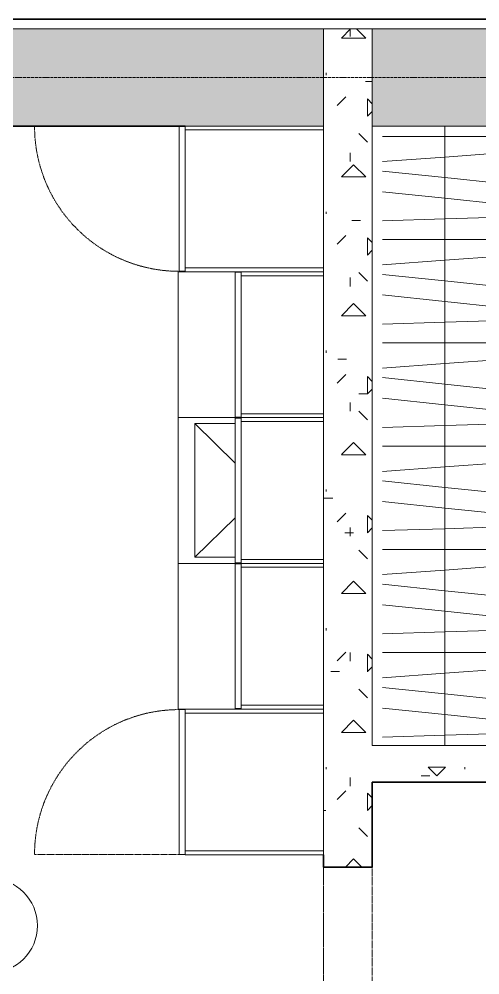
# Model space of a CAD drawing. Header units: millimetres. Extents: x -5016 to 63303, y -6019 to 98943.
# Drawn here: x 9245 to 11144, y 82906 to 86840 of the extents above; entities that cross this region are included whole.
import ezdxf

# ---------------------------------------------------------------- set-up
doc = ezdxf.new("R2010")
doc.units = ezdxf.units.MM
doc.linetypes.add('Осевая 12-2-2', pattern=[16, 12, -2, 0, -2])
doc.linetypes.add('Сверху', pattern=[3.96875, 2.38125, -1.5875])
for name, color, linetype, lineweight in [('A-AREA-IDEN', 8, 'Continuous', 13), ('A-DETL-GENF', 9, 'Continuous', 13), ('A-WALL', 8, 'Continuous', 13), ('A-WALL-PATT', 8, 'Continuous', 13), ('I-FURN', 9, 'Continuous', 13), ('P-SANR-FIXT', 9, 'Continuous', 13), ('S-GRID', 8, 'Continuous', 13), ('АР_подложка', 8, 'Continuous', 13)]:
    doc.layers.add(name, color=color, linetype=linetype, lineweight=lineweight)
pattern_1 = [(0, (0, 0), (571.5, 571.5), [71.437, -500.062]), (90, (0, 0), (-571.5, 571.5), [71.437, -500.062]), (135, (71.44, 0), (-571.501, 0), [101.028, -707.195]), (0, (71.44, 321.47), (571.5, 571.5), [71.437, -500.062]), (45, (107.16, 285.75), (0, 571.501), [50.514, -757.709]), (135, (107.16, 285.75), (-571.501, 0), [50.514, -757.709]), (0, (285.75, 464.34), (571.5, 571.5), [101.028, -470.472]), (45, (285.75, 464.34), (0, 571.501), [71.437, -736.786]), (135, (386.78, 464.34), (-571.501, 0), [71.437, -736.786]), (90, (392.9, 142.9), (-571.5, 571.5), [71.437, -500.062]), (45, (392.9, 142.88), (0, 571.501), [50.514, -757.709]), (135, (428.62, 178.6), (-571.501, 0), [50.514, -757.709]), (0, (71.44, 142.9), (571.5, 571.5), [35.719, -478.631]), (0, (500.06, 285.75), (571.5, 571.5), [35.719, -478.631]), (90, (321.47, 357.2), (-571.5, 571.5), [35.719, -478.631]), (135, (392.9, 35.7), (-571.501, 0), [50.514, -757.709]), (135, (142.88, 428.62), (-571.501, 0), [50.514, -757.709]), (45, (267.9, 187.52), (0, 571.501), [50.514, -757.709]), (90, (196.45, 71.44), (-571.5, 571.5), [8.93, -562.57]), (90, (223.24, 312.54), (-571.5, 571.5), [8.93, -562.57]), (90, (491.13, 410.77), (-571.5, 571.5), [8.93, -562.57]), (90, (500.06, 107.16), (-571.5, 571.5), [8.93, -562.57])]

# ---------------------------------------------------------------- blocks, each defined once
blk = doc.blocks.new('INT 18 Шкаф - INT 18 Шкаф-2573799-Планировочное решение')
at = {"layer": 'A-DETL-GENF'}
for p, q in [((-1232.5, -307), (-1232.5, 207)), ((-1147.5, -50), (-1166.3, 207)), ((-1062.5, -50), (-1035.5, 207)), ((-977.5, -50), (-950.5, 207)), ((-892.5, -50), (-900.4, 207)), ((-807.5, -307), (-807.5, 207)), ((-722.5, -50), (-741.3, 207)), ((-637.5, -50), (-610.5, 207)), ((-552.5, -50), (-525.5, 207)), ((-467.5, -50), (-475.4, 207)), ((-382.5, -307), (-382.5, 207)), ((-297.5, -50), (-316.3, 207)), ((-212.5, -50), (-185.5, 207)), ((-127.5, -50), (-100.5, 207)), ((-42.5, -50), (-50.4, 207)), ((42.5, -307), (42.5, 207)), ((127.5, -50), (108.7, 207)), ((212.5, -50), (239.5, 207)), ((297.5, -50), (324.5, 207)), ((382.5, -50), (374.6, 207)), ((467.5, -307), (467.5, 207)), ((552.5, -50), (533.7, 207)), ((637.5, -50), (664.5, 207)), ((722.5, -50), (749.5, 207)), ((807.5, -50), (799.6, 207)), ((892.5, -307), (892.5, 207)), ((977.5, -50), (958.7, 207)), ((1062.5, -50), (1089.5, 207)), ((1147.5, -50), (1174.5, 207)), ((1232.5, -50), (1224.6, 207)), ((-1275, -50), (-850, -50)), ((-1147.5, -50), (-1128.7, -307)), ((-1089.5, -307), (-1062.5, -50)), ((-977.5, -50), (-1004.5, -307)), ((-892.5, -50), (-884.6, -307)), ((-850, -50), (-425, -50)), ((-722.5, -50), (-703.7, -307)), ((-664.5, -307), (-637.5, -50)), ((-552.5, -50), (-579.5, -307)), ((-467.5, -50), (-459.6, -307)), ((-425, -50), (0, -50)), ((-297.5, -50), (-278.7, -307)), ((-239.5, -307), (-212.5, -50)), ((-127.5, -50), (-154.5, -307)), ((-42.5, -50), (-34.6, -307)), ((0, -50), (425, -50)), ((127.5, -50), (146.3, -307)), ((185.5, -307), (212.5, -50)), ((297.5, -50), (270.5, -307)), ((382.5, -50), (390.4, -307)), ((425, -50), (850, -50)), ((552.5, -50), (571.3, -307)), ((610.5, -307), (637.5, -50)), ((722.5, -50), (695.5, -307)), ((807.5, -50), (815.4, -307)), ((850, -50), (1275, -50)), ((977.5, -50), (996.3, -307)), ((1035.5, -307), (1062.5, -50)), ((1147.5, -50), (1120.5, -307)), ((1232.5, -50), (1240.4, -307))]:
    blk.add_line(p, q, dxfattribs=at)
at = {"layer": 'I-FURN', "color": 39}
for p, q in [((-1273.5, 250), (-0.8, 250)), ((-1273.5, 250), (-1273.5, 232)), ((-0.8, 232), (-0.8, 250)), ((0.8, 250), (1273.5, 250)), ((0.8, 250), (0.8, 232)), ((1273.5, 232), (1273.5, 250)), ((-1275, 230), (-1275, -350)), ((-1275, 230), (1275, 230)), ((-0.8, 232), (-1273.5, 232)), ((1273.5, 232), (0.8, 232)), ((1275, -350), (1275, 230)), ((1275, -350), (-1275, -350))]:
    blk.add_line(p, q, dxfattribs=at)
blk = doc.blocks.new('INT 02 Нижний модуль - x2-2648900-Планировочное решение')
at = {"layer": 'I-FURN', "color": 39}
for p, q in [((-300, -340), (-300, -600)), ((300, -600), (300, -340)), ((-275, -530), (-275, -365)), ((275, -365), (275, -530)), ((275, -530), (-275, -530)), ((-300, -600), (300, -600))]:
    blk.add_line(p, q, dxfattribs=at)
blk = doc.blocks.new('INT 02 Раковина - Подстольная-2648903-Планировочное решение')
at = {"layer": 'P-SANR-FIXT'}
for p, q in [((-275, -530), (-113, -365)), ((113, -365), (275, -530))]:
    blk.add_line(p, q, dxfattribs=at)
blk = doc.blocks.new('INT 02 Нижний модуль - x3-2369619-Планировочное решение')
at = {"layer": 'I-FURN', "color": 39}
for p, q in [((-300, 600), (-300, 340)), ((300, 600), (-300, 600)), ((300, 570), (300, 600))]:
    blk.add_line(p, q, dxfattribs=at)
blk = doc.blocks.new('INT 02 Пенал - x2-2629384-Планировочное решение')
at = {"layer": 'I-FURN', "linetype": 'Сверху'}
blk.add_line((298, 595), (298, 1191), dxfattribs=at)
blk.add_line((298, 595), (298, 1191), dxfattribs=at)
at = {"layer": 'I-FURN'}
for p, q in [((-298, 595), (298, 595)), ((-298, 595), (-298, 570)), ((298, 570), (298, 595))]:
    blk.add_line(p, q, dxfattribs=at)
at = {"layer": 'I-FURN', "color": 39}
for p, q in [((-284, 570), (-300, 570)), ((-300, 570), (-300, 0)), ((-284, 0), (-284, 570)), ((-284, 570), (-284, 0)), ((284, 570), (-284, 570)), ((284, 570), (284, 0)), ((300, 570), (284, 570)), ((284, 0), (284, 570)), ((300, 0), (300, 570)), ((-300, 0), (-284, 0)), ((-284, 0), (284, 0)), ((284, 0), (300, 0))]:
    blk.add_line(p, q, dxfattribs=at)
at = {"layer": 'I-FURN', "linetype": 'Сверху'}
blk.add_arc((298, 595), 596, 90, 180, dxfattribs=at)
blk.add_arc((298, 595), 596, 90, 180, dxfattribs=at)
blk = doc.blocks.new('INT 02 Пенал - x2-2464398-Планировочное решение')
at = {"layer": 'I-FURN', "color": 39}
for p, q in [((-284, 0), (-300, 0)), ((-300, 0), (-300, -570)), ((-284, -570), (-284, 0)), ((284, 0), (-284, 0)), ((-284, 0), (-284, -570)), ((300, 0), (284, 0)), ((284, 0), (284, -570)), ((284, -570), (284, 0)), ((300, -570), (300, 0)), ((-300, -570), (-284, -570)), ((-284, -570), (284, -570)), ((284, -570), (300, -570))]:
    blk.add_line(p, q, dxfattribs=at)
at = {"layer": 'I-FURN'}
for p, q in [((-298, -570), (-298, -595)), ((298, -595), (298, -570)), ((298, -595), (-298, -595))]:
    blk.add_line(p, q, dxfattribs=at)
at = {"layer": 'I-FURN', "linetype": 'Сверху'}
blk.add_line((298, -595), (298, -1191), dxfattribs=at)
blk.add_line((298, -595), (298, -1191), dxfattribs=at)
blk.add_arc((298, -595), 596, 180, 270, dxfattribs=at)
blk.add_arc((298, -595), 596, 180, 270, dxfattribs=at)
blk = doc.blocks.new('INT 02 Нижний модуль - x3-V1-Планировочное решение')
at = {"layer": 'I-FURN', "color": 39}
for p, q in [((-300, 600), (-300, 570)), ((300, 600), (-300, 600)), ((300, 340), (300, 600))]:
    blk.add_line(p, q, dxfattribs=at)
blk = doc.blocks.new('INT 02 Верхний модуль - Верхний модуль-2464461-Планировочное решение')
at = {"layer": 'I-FURN', "color": 39}
for p, q in [((-284, 0), (-300, 0)), ((-300, 0), (-300, -340)), ((284, 0), (-284, 0)), ((-284, 0), (-284, -340)), ((-284, -340), (-284, 0)), ((284, -340), (284, 0)), ((300, 0), (284, 0)), ((284, 0), (284, -340)), ((300, -340), (300, 0)), ((-300, -340), (-284, -340)), ((-284, -340), (284, -340)), ((284, -340), (300, -340))]:
    blk.add_line(p, q, dxfattribs=at)
at = {"layer": 'I-FURN'}
for p, q in [((-298, -340), (-298, -365)), ((298, -365), (298, -340)), ((298, -365), (-298, -365))]:
    blk.add_line(p, q, dxfattribs=at)
blk = doc.blocks.new('Проем-Дверь - 1000-2865955-Планировочное решение')
at = {"layer": 'A-DETL-GENF', "linetype": 'Сверху'}
for p, q in [((491.8, 100), (-508.2, 100)), ((-508.2, -100), (491.8, -100))]:
    blk.add_line(p, q, dxfattribs=at)
at = {"layer": 'A-DETL-GENF', "lineweight": 35}
for p, q in [((-508.2, 100), (-508.2, -100)), ((491.8, -100), (491.8, 100))]:
    blk.add_line(p, q, dxfattribs=at)
blk = doc.blocks.new('INT Марка помещения - Номер помещения _ Площадь _ Имя-568133-Планировочное решение')
at = {"layer": 'A-AREA-IDEN'}
for start, end in [(360, 180), (180, 360)]:
    blk.add_arc((0, 0), 2.6, start, end, dxfattribs=at)
blk = doc.blocks.new('АР_bath')
at = {"layer": 'A-WALL-PATT', "lineweight": 9}
h = blk.add_hatch(dxfattribs=at)
h.set_pattern_fill('FP_1', color=256, style=0, pattern_type=2)
h.set_pattern_definition(pattern_1)
h.paths.add_polyline_path([(14393, 11072.6), (17868.2, 11072.6), (17868.2, 11472.6), (12868.2, 11472.6), (12868.2, 11072.6), (14315, 11072.6)])
h.paths.add_polyline_path([(12668.2, 11072.6), (12668.2, 11472.6), (7568.2, 11472.6), (7568.2, 11072.6), (12598, 11072.6)])
h.paths.add_polyline_path([(4218.2, 11072.6), (4218.2, 11472.6), (1968.2, 11472.6), (1968.2, 11072.6), (4068.2, 11072.6)])
h = blk.add_hatch(dxfattribs=at)
h.set_pattern_fill('FP_1', color=256, style=0, pattern_type=2)
h.set_pattern_definition(pattern_1)
h.paths.add_polyline_path([(12868.2, 6472.6), (12868.2, 7022.6), (12668.2, 7022.6), (12668.2, 6472.6)])
h.paths.add_polyline_path([(12668.2, 8022.6), (12868.2, 8022.6), (12868.2, 11472.6), (12668.2, 11472.6), (12668.2, 8072.6)])
h = blk.add_hatch(dxfattribs=at)
h.set_pattern_fill('FP_1', color=256, style=0, pattern_type=2)
h.set_pattern_definition(pattern_1)
h.paths.add_polyline_path([(17868.2, 8372.6), (17868.2, 8522.6), (14468.2, 8522.6), (14468.2, 8372.6), (17592.9, 8372.6)])
h.paths.add_polyline_path([(13568.2, 8372.6), (13568.2, 8522.6), (12868.2, 8522.6), (12868.2, 8372.6), (13448.2, 8372.6)])
at = {"layer": 'A-WALL', "lineweight": 35}
for p, q in [((5428.2, 11512.6), (18308.2, 11512.6)), ((12098.2, 11072.6), (7568.2, 11072.6)), ((12868.2, 8022.6), (12868.2, 8372.6)), ((12868.2, 8372.6), (13568.2, 8372.6)), ((12668.2, 8072.6), (12668.2, 8022.6))]:
    blk.add_line(p, q, dxfattribs=at)
at = {"layer": 'A-WALL'}
for p, q in [((7368.2, 11472.6), (18268.2, 11472.6)), ((12668.2, 11472.6), (12668.2, 11072.6)), ((12868.2, 11472.6), (12868.2, 11072.6))]:
    blk.add_line(p, q, dxfattribs=at)
at = {"layer": 'S-GRID', "linetype": 'Осевая 12-2-2'}
for p, q in [((12668.2, 11472.6), (12668.2, 1288.7)), ((18268.2, 11272.6), (-101.7, 11272.6))]:
    blk.add_line(p, q, dxfattribs=at)
at = {"layer": 'A-AREA-IDEN', "xscale": 74.99999999999996, "yscale": 74.99999999999996, "zscale": 74.99999999999996}
blk.add_blockref('INT Марка помещения - Номер помещения _ Площадь _ Имя-568133-Планировочное решение', (11293.9, 7781.4), dxfattribs=at)
at = {"layer": 'A-DETL-GENF', "lineweight": 35, "rotation": 90}
blk.add_blockref('Проем-Дверь - 1000-2865955-Планировочное решение', (12768.2, 7530.8), dxfattribs=at)
at = {"layer": 'I-FURN', "color": 39}
for name, p, rotation in [('INT 02 Пенал - x2-2629384-Планировочное решение', (12668.2, 10772.6), 90.0000000000005), ('INT 18 Шкаф - INT 18 Шкаф-2573799-Планировочное решение', (13218.2, 9797.6), 270.0000000000007), ('INT 02 Нижний модуль - x3-2369619-Планировочное решение', (12668.2, 10172.6), 90.00000000000014), ('INT 02 Нижний модуль - x2-2648900-Планировочное решение', (12668.2, 9572.6), 269.9999999999999), ('INT 02 Нижний модуль - x3-V1-Планировочное решение', (12668.2, 8972.6), 90.00000000000014), ('INT 02 Пенал - x2-2464398-Планировочное решение', (12668.2, 8372.6), 269.9999999999991)]:
    blk.add_blockref(name, p, dxfattribs=dict(at, rotation=rotation))
at = {"layer": 'I-FURN', "rotation": 269.9999999999989}
for p in [(12668.2, 10172.6), (12668.2, 9572.6), (12668.2, 8972.6)]:
    blk.add_blockref('INT 02 Верхний модуль - Верхний модуль-2464461-Планировочное решение', p, dxfattribs=at)
at = {"layer": 'P-SANR-FIXT', "rotation": 269.9999999999999}
blk.add_blockref('INT 02 Раковина - Подстольная-2648903-Планировочное решение', (12668.2, 9572.6), dxfattribs=at)

msp = doc.modelspace()

# ---------------------------------------------------------------- block references
at = {"layer": 'АР_подложка'}
msp.add_blockref('АР_bath', (-2168, 75327), dxfattribs=at)

doc.saveas('drawing.dxf')
